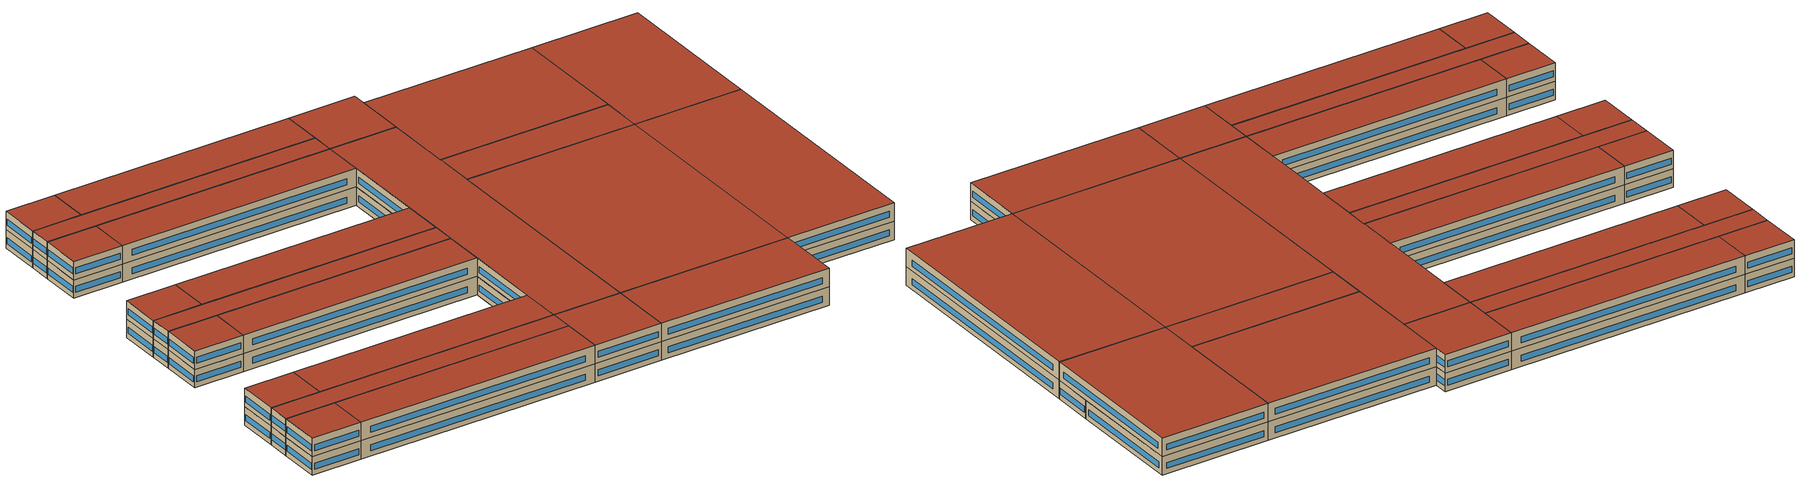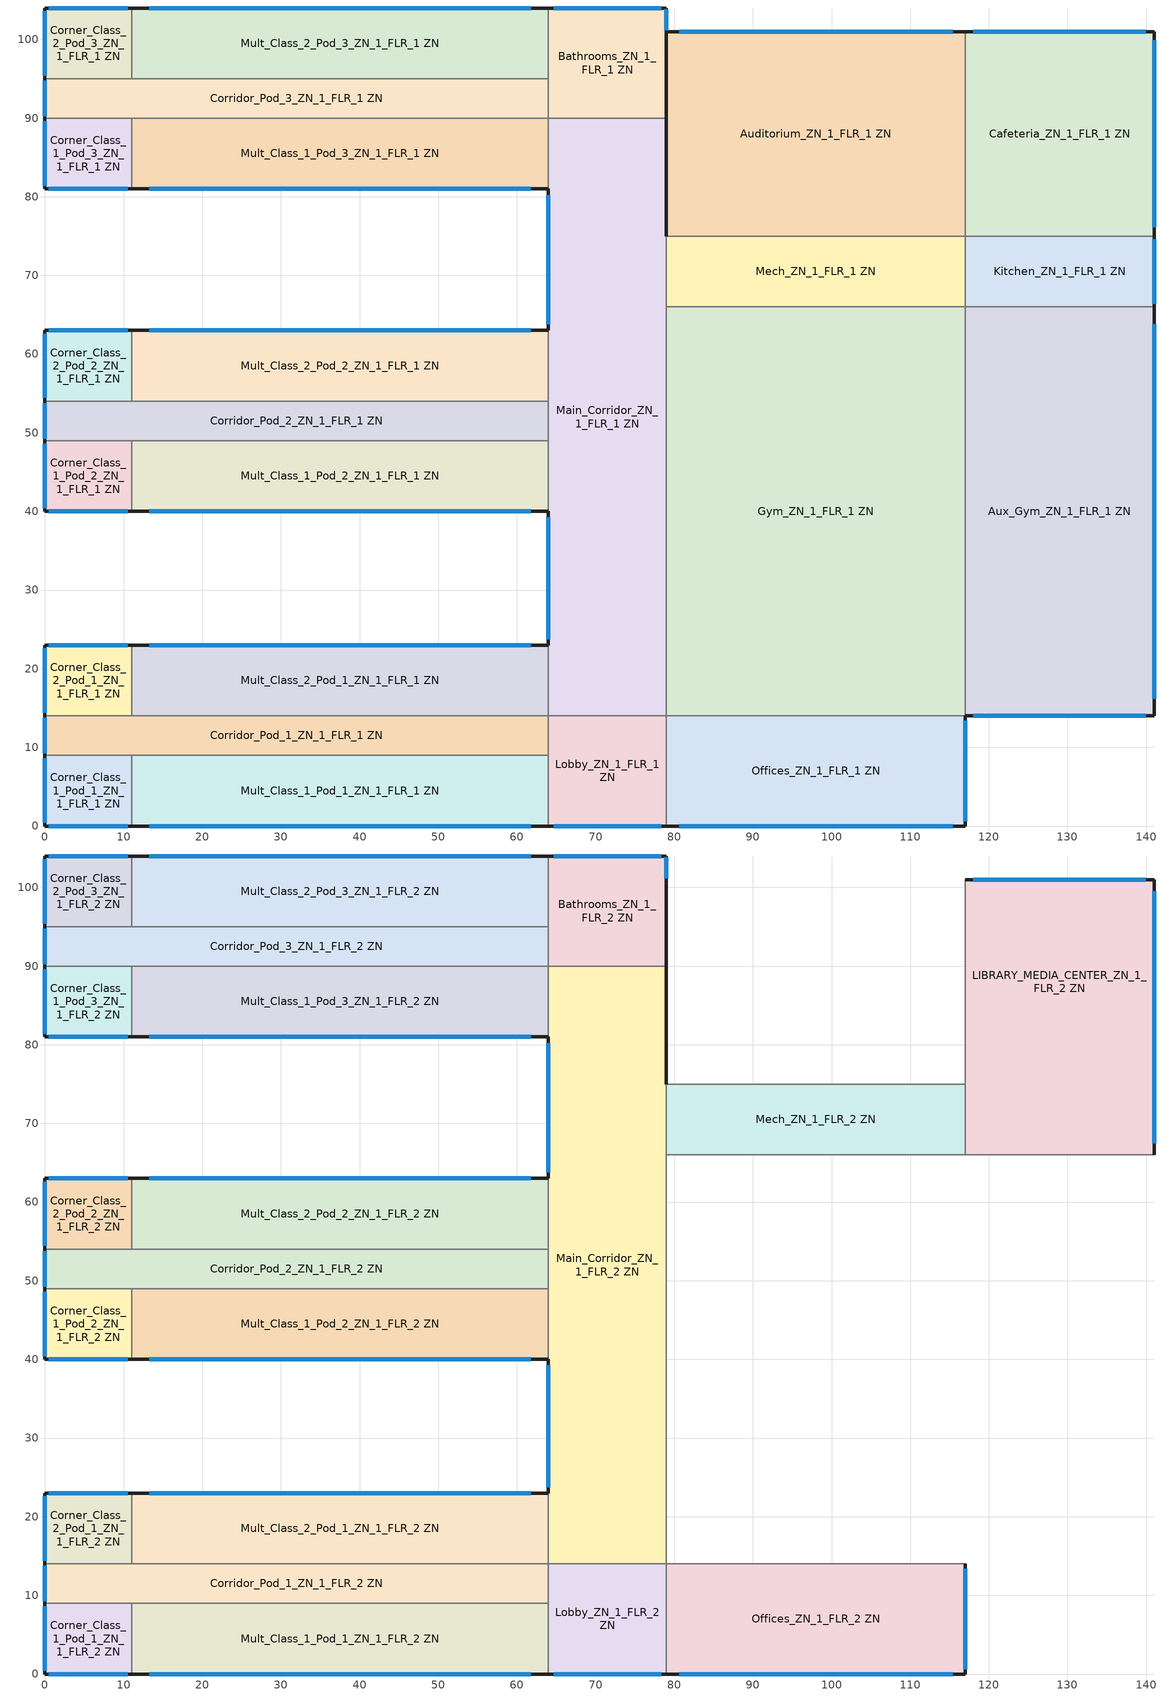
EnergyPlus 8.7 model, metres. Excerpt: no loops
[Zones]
Auditorium_ZN_1_FLR_1 ZN
 floor ground (ext-slab-mass): 117,101 117,75 79,75 79,101 z0
 wall outside (Typical Insulated Steel Framed Exterior Wall adj ext wall insulation adj ext wall insulation): 117,101 79,101 79,75 z0:4; 117,101 79,101 79,75 z4:8
 wall to Mech_ZN_1_FLR_1 ZN (Typical Interior Wall): 79,75 117,75 z0:4
 wall to Cafeteria_ZN_1_FLR_1 ZN (Typical Interior Wall): 117,75 117,101 z0:4
 wall to Mech_ZN_1_FLR_2 ZN (Typical Interior Wall): 79,75 117,75 z4:8
 wall to LIBRARY_MEDIA_CENTER_ZN_1_FLR_2 ZN (Typical Interior Wall): 117,75 117,101 z4:8
 window (Window U-0.58 and Window SHGC 0.550762559): 115.38,101 80.62,101 z1.16:2.45; 115.38,101 80.62,101 z5.16:6.45
 roof outside (Typical IEAD Roof R-13.51 adj roof insulation adj roof insulation): 117,75 117,101 79,101 79,75 z8
Aux_Gym_ZN_1_FLR_1 ZN
 floor ground (ext-slab-mass): 141,66 141,14 117,14 117,66 z0
 wall outside (Typical Insulated Steel Framed Exterior Wall adj ext wall insulation adj ext wall insulation): 117,14 141,14 141,66 z0:4; 117,14 141,14 141,66 z4:8
 wall to Kitchen_ZN_1_FLR_1 ZN (Typical Interior Wall): 141,66 117,66 z0:4
 wall to Gym_ZN_1_FLR_1 ZN (Typical Interior Wall): 117,66 117,14 z0:4; 117,66 117,14 z4:8
 wall to LIBRARY_MEDIA_CENTER_ZN_1_FLR_2 ZN (Typical Interior Wall): 141,66 117,66 z4:8
 window (Window U-0.58 and Window SHGC 0.550762559): 118.04,14 139.96,14 z1.16:2.45; 141,16.2 141,63.8 z1.16:2.44; 118.04,14 139.96,14 z5.16:6.45; 141,16.2 141,63.8 z5.16:6.44
 roof outside (Typical IEAD Roof R-13.51 adj roof insulation adj roof insulation): 141,14 141,66 117,66 117,14 z8
Bathrooms_ZN_1_FLR_1 ZN
 floor ground (ext-slab-mass): 79,104 79,90 64,90 64,104 z0
 wall outside (Typical Insulated Steel Framed Exterior Wall adj ext wall insulation adj ext wall insulation): 79,90 79,101 79,104 64,104 z0:4
 wall to Main_Corridor_ZN_1_FLR_1 ZN (Typical Interior Wall): 64,90 79,90 z0:4
 wall to Mult_Class_2_Pod_3_ZN_1_FLR_1 ZN (Typical Interior Wall): 64,104 64,95 z0:4
 wall to Corridor_Pod_3_ZN_1_FLR_1 ZN (Typical Interior Wall): 64,95 64,90 z0:4
 window (Window U-0.58 and Window SHGC 0.550762559): 79,101.17 79,103.83 z1.16:2.49; 78.33,104 64.67,104 z1.16:2.45
Cafeteria_ZN_1_FLR_1 ZN
 floor ground (ext-slab-mass): 141,101 141,75 117,75 117,101 z0
 wall outside (Typical Insulated Steel Framed Exterior Wall adj ext wall insulation adj ext wall insulation): 141,75 141,101 117,101 z0:4
 wall to Kitchen_ZN_1_FLR_1 ZN (Typical Interior Wall): 117,75 141,75 z0:4
 window (Window U-0.58 and Window SHGC 0.550762559): 141,76.12 141,99.88 / 139.96,101 118.04,101 z1.16:2.45
Corner_Class_1_Pod_1_ZN_1_FLR_1 ZN
 floor ground (ext-slab-mass): 11,9 11,0 0,0 0,9 z0
 wall outside (Typical Insulated Steel Framed Exterior Wall adj ext wall insulation adj ext wall insulation): 0,9 0,0 11,0 z0:4
 wall to Mult_Class_1_Pod_1_ZN_1_FLR_1 ZN (Typical Interior Wall): 11,0 11,9 z0:4
 wall to Corridor_Pod_1_ZN_1_FLR_1 ZN (Typical Interior Wall): 11,9 0,9 z0:4
 window (Window U-0.58 and Window SHGC 0.550762559): 0.5,0 10.5,0 z1.16:2.45; 0,8.58 0,0.42 z1.16:2.46
Corner_Class_1_Pod_2_ZN_1_FLR_1 ZN
 floor ground (ext-slab-mass): 11,49 11,40 0,40 0,49 z0
 wall outside (Typical Insulated Steel Framed Exterior Wall adj ext wall insulation adj ext wall insulation): 0,49 0,40 11,40 z0:4
 wall to Mult_Class_1_Pod_2_ZN_1_FLR_1 ZN (Typical Interior Wall): 11,40 11,49 z0:4
 wall to Corridor_Pod_2_ZN_1_FLR_1 ZN (Typical Interior Wall): 11,49 0,49 z0:4
 window (Window U-0.58 and Window SHGC 0.550762559): 0.5,40 10.5,40 z1.16:2.45; 0,48.58 0,40.42 z1.16:2.46
Corner_Class_1_Pod_3_ZN_1_FLR_1 ZN
 floor ground (ext-slab-mass): 11,90 11,81 0,81 0,90 z0
 wall outside (Typical Insulated Steel Framed Exterior Wall adj ext wall insulation adj ext wall insulation): 0,90 0,81 11,81 z0:4
 wall to Mult_Class_1_Pod_3_ZN_1_FLR_1 ZN (Typical Interior Wall): 11,81 11,90 z0:4
 wall to Corridor_Pod_3_ZN_1_FLR_1 ZN (Typical Interior Wall): 11,90 0,90 z0:4
 window (Window U-0.58 and Window SHGC 0.550762559): 0.5,81 10.5,81 z1.16:2.45; 0,89.58 0,81.42 z1.16:2.46
Corner_Class_2_Pod_1_ZN_1_FLR_1 ZN
 floor ground (ext-slab-mass): 11,23 11,14 0,14 0,23 z0
 wall outside (Typical Insulated Steel Framed Exterior Wall adj ext wall insulation adj ext wall insulation): 11,23 0,23 0,14 z0:4
 wall to Corridor_Pod_1_ZN_1_FLR_1 ZN (Typical Interior Wall): 0,14 11,14 z0:4
 wall to Mult_Class_2_Pod_1_ZN_1_FLR_1 ZN (Typical Interior Wall): 11,14 11,23 z0:4
 window (Window U-0.58 and Window SHGC 0.550762559): 10.5,23 0.5,23 z1.16:2.45; 0,22.58 0,14.42 z1.16:2.46
Corner_Class_2_Pod_2_ZN_1_FLR_1 ZN
 floor ground (ext-slab-mass): 11,63 11,54 0,54 0,63 z0
 wall outside (Typical Insulated Steel Framed Exterior Wall adj ext wall insulation adj ext wall insulation): 11,63 0,63 0,54 z0:4
 wall to Corridor_Pod_2_ZN_1_FLR_1 ZN (Typical Interior Wall): 0,54 11,54 z0:4
 wall to Mult_Class_2_Pod_2_ZN_1_FLR_1 ZN (Typical Interior Wall): 11,54 11,63 z0:4
 window (Window U-0.58 and Window SHGC 0.550762559): 10.5,63 0.5,63 z1.16:2.45; 0,62.58 0,54.42 z1.16:2.46
Corner_Class_2_Pod_3_ZN_1_FLR_1 ZN
 floor ground (ext-slab-mass): 11,104 11,95 0,95 0,104 z0
 wall outside (Typical Insulated Steel Framed Exterior Wall adj ext wall insulation adj ext wall insulation): 11,104 0,104 0,95 z0:4
 wall to Corridor_Pod_3_ZN_1_FLR_1 ZN (Typical Interior Wall): 0,95 11,95 z0:4
 wall to Mult_Class_2_Pod_3_ZN_1_FLR_1 ZN (Typical Interior Wall): 11,95 11,104 z0:4
 window (Window U-0.58 and Window SHGC 0.550762559): 10.5,104 0.5,104 z1.16:2.45; 0,103.58 0,95.42 z1.16:2.46
Corridor_Pod_1_ZN_1_FLR_1 ZN
 floor ground (ext-slab-mass): 64,14 64,9 0,9 0,14 z0
 wall outside (Typical Insulated Steel Framed Exterior Wall adj ext wall insulation adj ext wall insulation): 0,14 0,9 z0:4
 wall to Mult_Class_1_Pod_1_ZN_1_FLR_1 ZN (Typical Interior Wall): 11,9 64,9 z0:4
 wall to Lobby_ZN_1_FLR_1 ZN (Typical Interior Wall): 64,9 64,14 z0:4
 wall to Mult_Class_2_Pod_1_ZN_1_FLR_1 ZN (Typical Interior Wall): 64,14 11,14 z0:4
 window (Window U-0.58 and Window SHGC 0.550762559): 0,13.75 0,9.25 z1.16:2.47
Corridor_Pod_2_ZN_1_FLR_1 ZN
 floor ground (ext-slab-mass): 64,54 64,49 0,49 0,54 z0
 wall outside (Typical Insulated Steel Framed Exterior Wall adj ext wall insulation adj ext wall insulation): 0,54 0,49 z0:4
 wall to Mult_Class_1_Pod_2_ZN_1_FLR_1 ZN (Typical Interior Wall): 11,49 64,49 z0:4
 wall to Main_Corridor_ZN_1_FLR_1 ZN (Typical Interior Wall): 64,49 64,54 z0:4
 wall to Mult_Class_2_Pod_2_ZN_1_FLR_1 ZN (Typical Interior Wall): 64,54 11,54 z0:4
 window (Window U-0.58 and Window SHGC 0.550762559): 0,53.75 0,49.25 z1.16:2.47
Corridor_Pod_3_ZN_1_FLR_1 ZN
 floor ground (ext-slab-mass): 64,95 64,90 0,90 0,95 z0
 wall outside (Typical Insulated Steel Framed Exterior Wall adj ext wall insulation adj ext wall insulation): 0,95 0,90 z0:4
 wall to Mult_Class_1_Pod_3_ZN_1_FLR_1 ZN (Typical Interior Wall): 11,90 64,90 z0:4
 wall to Mult_Class_2_Pod_3_ZN_1_FLR_1 ZN (Typical Interior Wall): 64,95 11,95 z0:4
 window (Window U-0.58 and Window SHGC 0.550762559): 0,94.75 0,90.25 z1.16:2.47
Gym_ZN_1_FLR_1 ZN
 floor ground (ext-slab-mass): 117,66 117,14 79,14 79,66 z0
 wall to Offices_ZN_1_FLR_1 ZN (Typical Interior Wall): 79,14 117,14 z0:4
 wall to Mech_ZN_1_FLR_1 ZN (Typical Interior Wall): 117,66 79,66 z0:4
 wall to Main_Corridor_ZN_1_FLR_1 ZN (Typical Interior Wall): 79,66 79,14 z0:4
 wall to Offices_ZN_1_FLR_2 ZN (Typical Interior Wall): 79,14 117,14 z4:8
 wall to Mech_ZN_1_FLR_2 ZN (Typical Interior Wall): 117,66 79,66 z4:8
 wall to Main_Corridor_ZN_1_FLR_2 ZN (Typical Interior Wall): 79,66 79,14 z4:8
 roof outside (Typical IEAD Roof R-13.51 adj roof insulation adj roof insulation): 117,14 117,66 79,66 79,14 z8
Kitchen_ZN_1_FLR_1 ZN
 floor ground (ext-slab-mass): 141,75 141,66 117,66 117,75 z0
 wall outside (Typical Insulated Steel Framed Exterior Wall adj ext wall insulation adj ext wall insulation): 141,66 141,75 z0:4
 wall to Mech_ZN_1_FLR_1 ZN (Typical Interior Wall): 117,75 117,66 z0:4
 window (Window U-0.58 and Window SHGC 0.550762559): 141,66.42 141,74.58 z1.16:2.46
Lobby_ZN_1_FLR_1 ZN
 floor ground (ext-slab-mass): 79,14 79,0 64,0 64,14 z0
 wall outside (Typical Insulated Steel Framed Exterior Wall adj ext wall insulation adj ext wall insulation): 64,0 79,0 z0:4
 wall to Offices_ZN_1_FLR_1 ZN (Typical Interior Wall): 79,0 79,14 z0:4
 wall to Main_Corridor_ZN_1_FLR_1 ZN (Typical Interior Wall): 79,14 64,14 z0:4
 wall to Mult_Class_1_Pod_1_ZN_1_FLR_1 ZN (Typical Interior Wall): 64,9 64,0 z0:4
 window (Window U-0.58 and Window SHGC 0.550762559): 64.67,0 78.33,0 z1.16:2.45
Main_Corridor_ZN_1_FLR_1 ZN
 floor ground (ext-slab-mass): 79,90 79,14 64,14 64,90 z0
 wall outside (Typical Insulated Steel Framed Exterior Wall adj ext wall insulation adj ext wall insulation): 64,40 64,23 / 79,75 79,90 / 64,81 64,63 z0:4
 wall to Mult_Class_1_Pod_2_ZN_1_FLR_1 ZN (Typical Interior Wall): 64,49 64,40 z0:4
 wall to Mult_Class_2_Pod_1_ZN_1_FLR_1 ZN (Typical Interior Wall): 64,23 64,14 z0:4
 wall to Mech_ZN_1_FLR_1 ZN (Typical Interior Wall): 79,66 79,75 z0:4
 wall to Mult_Class_1_Pod_3_ZN_1_FLR_1 ZN (Typical Interior Wall): 64,90 64,81 z0:4
 wall to Mult_Class_2_Pod_2_ZN_1_FLR_1 ZN (Typical Interior Wall): 64,63 64,54 z0:4
 window (Window U-0.58 and Window SHGC 0.550762559): 64,39.25 64,23.75 / 64,80.21 64,63.79 z1.16:2.45
Mech_ZN_1_FLR_1 ZN
 floor ground (ext-slab-mass): 117,75 117,66 79,66 79,75 z0
Mult_Class_1_Pod_1_ZN_1_FLR_1 ZN
 floor ground (ext-slab-mass): 64,9 64,0 11,0 11,9 z0
 wall outside (Typical Insulated Steel Framed Exterior Wall adj ext wall insulation adj ext wall insulation): 11,0 64,0 z0:4
 window (Window U-0.58 and Window SHGC 0.550762559): 13.24,0 61.76,0 z1.16:2.44
Mult_Class_1_Pod_2_ZN_1_FLR_1 ZN
 floor ground (ext-slab-mass): 64,49 64,40 11,40 11,49 z0
 wall outside (Typical Insulated Steel Framed Exterior Wall adj ext wall insulation adj ext wall insulation): 11,40 64,40 z0:4
 window (Window U-0.58 and Window SHGC 0.550762559): 13.24,40 61.76,40 z1.16:2.44
Mult_Class_1_Pod_3_ZN_1_FLR_1 ZN
 floor ground (ext-slab-mass): 64,90 64,81 11,81 11,90 z0
 wall outside (Typical Insulated Steel Framed Exterior Wall adj ext wall insulation adj ext wall insulation): 11,81 64,81 z0:4
 window (Window U-0.58 and Window SHGC 0.550762559): 13.24,81 61.76,81 z1.16:2.44
Mult_Class_2_Pod_1_ZN_1_FLR_1 ZN
 floor ground (ext-slab-mass): 64,23 64,14 11,14 11,23 z0
 wall outside (Typical Insulated Steel Framed Exterior Wall adj ext wall insulation adj ext wall insulation): 64,23 11,23 z0:4
 window (Window U-0.58 and Window SHGC 0.550762559): 61.76,23 13.24,23 z1.16:2.44
Mult_Class_2_Pod_2_ZN_1_FLR_1 ZN
 floor ground (ext-slab-mass): 64,63 64,54 11,54 11,63 z0
 wall outside (Typical Insulated Steel Framed Exterior Wall adj ext wall insulation adj ext wall insulation): 64,63 11,63 z0:4
 window (Window U-0.58 and Window SHGC 0.550762559): 61.76,63 13.24,63 z1.16:2.44
Mult_Class_2_Pod_3_ZN_1_FLR_1 ZN
 floor ground (ext-slab-mass): 64,104 64,95 11,95 11,104 z0
 wall outside (Typical Insulated Steel Framed Exterior Wall adj ext wall insulation adj ext wall insulation): 64,104 11,104 z0:4
 window (Window U-0.58 and Window SHGC 0.550762559): 61.76,104 13.24,104 z1.16:2.44
Offices_ZN_1_FLR_1 ZN
 floor ground (ext-slab-mass): 117,14 117,0 79,0 79,14 z0
 wall outside (Typical Insulated Steel Framed Exterior Wall adj ext wall insulation adj ext wall insulation): 79,0 117,0 117,14 z0:4
 window (Window U-0.58 and Window SHGC 0.550762559): 80.62,0 115.38,0 / 117,0.62 117,13.38 z1.16:2.45
Bathrooms_ZN_1_FLR_2 ZN
 floor to Bathrooms_ZN_1_FLR_1 ZN (Typical Interior Floor): 79,104 79,90 64,90 64,104 z4
 wall outside (Typical Insulated Steel Framed Exterior Wall adj ext wall insulation adj ext wall insulation): 79,90 79,101 79,104 64,104 z4:8
 wall to Main_Corridor_ZN_1_FLR_2 ZN (Typical Interior Wall): 64,90 79,90 z4:8
 wall to Mult_Class_2_Pod_3_ZN_1_FLR_2 ZN (Typical Interior Wall): 64,104 64,95 z4:8
 wall to Corridor_Pod_3_ZN_1_FLR_2 ZN (Typical Interior Wall): 64,95 64,90 z4:8
 window (Window U-0.58 and Window SHGC 0.550762559): 79,101.17 79,103.83 z5.16:6.49; 78.33,104 64.67,104 z5.16:6.45
 roof outside (Typical IEAD Roof R-13.51 adj roof insulation adj roof insulation): 79,90 79,104 64,104 64,90 z8
Corner_Class_1_Pod_1_ZN_1_FLR_2 ZN
 floor to Corner_Class_1_Pod_1_ZN_1_FLR_1 ZN (Typical Interior Floor): 11,9 11,0 0,0 0,9 z4
 wall outside (Typical Insulated Steel Framed Exterior Wall adj ext wall insulation adj ext wall insulation): 0,9 0,0 11,0 z4:8
 wall to Mult_Class_1_Pod_1_ZN_1_FLR_2 ZN (Typical Interior Wall): 11,0 11,9 z4:8
 wall to Corridor_Pod_1_ZN_1_FLR_2 ZN (Typical Interior Wall): 11,9 0,9 z4:8
 window (Window U-0.58 and Window SHGC 0.550762559): 0.5,0 10.5,0 z5.16:6.45; 0,8.58 0,0.42 z5.16:6.46
 roof outside (Typical IEAD Roof R-13.51 adj roof insulation adj roof insulation): 11,0 11,9 0,9 0,0 z8
Corner_Class_1_Pod_2_ZN_1_FLR_2 ZN
 floor to Corner_Class_1_Pod_2_ZN_1_FLR_1 ZN (Typical Interior Floor): 11,49 11,40 0,40 0,49 z4
 wall outside (Typical Insulated Steel Framed Exterior Wall adj ext wall insulation adj ext wall insulation): 0,49 0,40 11,40 z4:8
 wall to Mult_Class_1_Pod_2_ZN_1_FLR_2 ZN (Typical Interior Wall): 11,40 11,49 z4:8
 wall to Corridor_Pod_2_ZN_1_FLR_2 ZN (Typical Interior Wall): 11,49 0,49 z4:8
 window (Window U-0.58 and Window SHGC 0.550762559): 0.5,40 10.5,40 z5.16:6.45; 0,48.58 0,40.42 z5.16:6.46
 roof outside (Typical IEAD Roof R-13.51 adj roof insulation adj roof insulation): 11,40 11,49 0,49 0,40 z8
Corner_Class_1_Pod_3_ZN_1_FLR_2 ZN
 floor to Corner_Class_1_Pod_3_ZN_1_FLR_1 ZN (Typical Interior Floor): 11,90 11,81 0,81 0,90 z4
 wall outside (Typical Insulated Steel Framed Exterior Wall adj ext wall insulation adj ext wall insulation): 0,90 0,81 11,81 z4:8
 wall to Mult_Class_1_Pod_3_ZN_1_FLR_2 ZN (Typical Interior Wall): 11,81 11,90 z4:8
 wall to Corridor_Pod_3_ZN_1_FLR_2 ZN (Typical Interior Wall): 11,90 0,90 z4:8
 window (Window U-0.58 and Window SHGC 0.550762559): 0.5,81 10.5,81 z5.16:6.45; 0,89.58 0,81.42 z5.16:6.46
 roof outside (Typical IEAD Roof R-13.51 adj roof insulation adj roof insulation): 11,81 11,90 0,90 0,81 z8
Corner_Class_2_Pod_1_ZN_1_FLR_2 ZN
 floor to Corner_Class_2_Pod_1_ZN_1_FLR_1 ZN (Typical Interior Floor): 11,23 11,14 0,14 0,23 z4
 wall outside (Typical Insulated Steel Framed Exterior Wall adj ext wall insulation adj ext wall insulation): 11,23 0,23 0,14 z4:8
 wall to Corridor_Pod_1_ZN_1_FLR_2 ZN (Typical Interior Wall): 0,14 11,14 z4:8
 wall to Mult_Class_2_Pod_1_ZN_1_FLR_2 ZN (Typical Interior Wall): 11,14 11,23 z4:8
 window (Window U-0.58 and Window SHGC 0.550762559): 10.5,23 0.5,23 z5.16:6.45; 0,22.58 0,14.42 z5.16:6.46
 roof outside (Typical IEAD Roof R-13.51 adj roof insulation adj roof insulation): 11,14 11,23 0,23 0,14 z8
Corner_Class_2_Pod_2_ZN_1_FLR_2 ZN
 floor to Corner_Class_2_Pod_2_ZN_1_FLR_1 ZN (Typical Interior Floor): 11,63 11,54 0,54 0,63 z4
 wall outside (Typical Insulated Steel Framed Exterior Wall adj ext wall insulation adj ext wall insulation): 11,63 0,63 0,54 z4:8
 wall to Corridor_Pod_2_ZN_1_FLR_2 ZN (Typical Interior Wall): 0,54 11,54 z4:8
 wall to Mult_Class_2_Pod_2_ZN_1_FLR_2 ZN (Typical Interior Wall): 11,54 11,63 z4:8
 window (Window U-0.58 and Window SHGC 0.550762559): 10.5,63 0.5,63 z5.16:6.45; 0,62.58 0,54.42 z5.16:6.46
 roof outside (Typical IEAD Roof R-13.51 adj roof insulation adj roof insulation): 11,54 11,63 0,63 0,54 z8
Corner_Class_2_Pod_3_ZN_1_FLR_2 ZN
 floor to Corner_Class_2_Pod_3_ZN_1_FLR_1 ZN (Typical Interior Floor): 11,104 11,95 0,95 0,104 z4
 wall outside (Typical Insulated Steel Framed Exterior Wall adj ext wall insulation adj ext wall insulation): 11,104 0,104 0,95 z4:8
 wall to Corridor_Pod_3_ZN_1_FLR_2 ZN (Typical Interior Wall): 0,95 11,95 z4:8
 wall to Mult_Class_2_Pod_3_ZN_1_FLR_2 ZN (Typical Interior Wall): 11,95 11,104 z4:8
 window (Window U-0.58 and Window SHGC 0.550762559): 10.5,104 0.5,104 z5.16:6.45; 0,103.58 0,95.42 z5.16:6.46
 roof outside (Typical IEAD Roof R-13.51 adj roof insulation adj roof insulation): 11,95 11,104 0,104 0,95 z8
Corridor_Pod_1_ZN_1_FLR_2 ZN
 floor to Corridor_Pod_1_ZN_1_FLR_1 ZN (Typical Interior Floor): 64,14 64,9 0,9 0,14 z4
 wall outside (Typical Insulated Steel Framed Exterior Wall adj ext wall insulation adj ext wall insulation): 0,14 0,9 z4:8
 wall to Mult_Class_1_Pod_1_ZN_1_FLR_2 ZN (Typical Interior Wall): 11,9 64,9 z4:8
 wall to Lobby_ZN_1_FLR_2 ZN (Typical Interior Wall): 64,9 64,14 z4:8
 wall to Mult_Class_2_Pod_1_ZN_1_FLR_2 ZN (Typical Interior Wall): 64,14 11,14 z4:8
 window (Window U-0.58 and Window SHGC 0.550762559): 0,13.75 0,9.25 z5.16:6.47
 roof outside (Typical IEAD Roof R-13.51 adj roof insulation adj roof insulation): 64,9 64,14 0,14 0,9 z8
Corridor_Pod_2_ZN_1_FLR_2 ZN
 floor to Corridor_Pod_2_ZN_1_FLR_1 ZN (Typical Interior Floor): 64,54 64,49 0,49 0,54 z4
 wall outside (Typical Insulated Steel Framed Exterior Wall adj ext wall insulation adj ext wall insulation): 0,54 0,49 z4:8
 wall to Mult_Class_1_Pod_2_ZN_1_FLR_2 ZN (Typical Interior Wall): 11,49 64,49 z4:8
 wall to Main_Corridor_ZN_1_FLR_2 ZN (Typical Interior Wall): 64,49 64,54 z4:8
 wall to Mult_Class_2_Pod_2_ZN_1_FLR_2 ZN (Typical Interior Wall): 64,54 11,54 z4:8
 window (Window U-0.58 and Window SHGC 0.550762559): 0,53.75 0,49.25 z5.16:6.47
 roof outside (Typical IEAD Roof R-13.51 adj roof insulation adj roof insulation): 64,49 64,54 0,54 0,49 z8
Corridor_Pod_3_ZN_1_FLR_2 ZN
 floor to Corridor_Pod_3_ZN_1_FLR_1 ZN (Typical Interior Floor): 64,95 64,90 0,90 0,95 z4
 wall outside (Typical Insulated Steel Framed Exterior Wall adj ext wall insulation adj ext wall insulation): 0,95 0,90 z4:8
 wall to Mult_Class_1_Pod_3_ZN_1_FLR_2 ZN (Typical Interior Wall): 11,90 64,90 z4:8
 wall to Mult_Class_2_Pod_3_ZN_1_FLR_2 ZN (Typical Interior Wall): 64,95 11,95 z4:8
 window (Window U-0.58 and Window SHGC 0.550762559): 0,94.75 0,90.25 z5.16:6.47
 roof outside (Typical IEAD Roof R-13.51 adj roof insulation adj roof insulation): 64,90 64,95 0,95 0,90 z8
LIBRARY_MEDIA_CENTER_ZN_1_FLR_2 ZN
 floor to Kitchen_ZN_1_FLR_1 ZN (Typical Interior Floor): 141,75 141,66 117,66 117,75 z4
 floor to Cafeteria_ZN_1_FLR_1 ZN (Typical Interior Floor): 141,101 141,75 117,75 117,101 z4
 wall outside (Typical Insulated Steel Framed Exterior Wall adj ext wall insulation adj ext wall insulation): 141,66 141,101 117,101 z4:8
 wall to Mech_ZN_1_FLR_2 ZN (Typical Interior Wall): 117,75 117,66 z4:8
 window (Window U-0.58 and Window SHGC 0.550762559): 141,67.49 141,99.51 z5.16:6.46; 139.96,101 118.04,101 z5.16:6.45
 roof outside (Typical IEAD Roof R-13.51 adj roof insulation adj roof insulation): 141,66 141,101 117,101 117,66 z8
Lobby_ZN_1_FLR_2 ZN
 floor to Lobby_ZN_1_FLR_1 ZN (Typical Interior Floor): 79,14 79,0 64,0 64,14 z4
 wall outside (Typical Insulated Steel Framed Exterior Wall adj ext wall insulation adj ext wall insulation): 64,0 79,0 z4:8
 wall to Offices_ZN_1_FLR_2 ZN (Typical Interior Wall): 79,0 79,14 z4:8
 wall to Main_Corridor_ZN_1_FLR_2 ZN (Typical Interior Wall): 79,14 64,14 z4:8
 wall to Mult_Class_1_Pod_1_ZN_1_FLR_2 ZN (Typical Interior Wall): 64,9 64,0 z4:8
 window (Window U-0.58 and Window SHGC 0.550762559): 64.67,0 78.33,0 z5.16:6.45
 roof outside (Typical IEAD Roof R-13.51 adj roof insulation adj roof insulation): 79,0 79,14 64,14 64,0 z8
Main_Corridor_ZN_1_FLR_2 ZN
 floor to Main_Corridor_ZN_1_FLR_1 ZN (Typical Interior Floor): 79,90 79,14 64,14 64,90 z4
 wall outside (Typical Insulated Steel Framed Exterior Wall adj ext wall insulation adj ext wall insulation): 64,40 64,23 / 79,75 79,90 / 64,81 64,63 z4:8
 wall to Mult_Class_1_Pod_2_ZN_1_FLR_2 ZN (Typical Interior Wall): 64,49 64,40 z4:8
 wall to Mult_Class_2_Pod_1_ZN_1_FLR_2 ZN (Typical Interior Wall): 64,23 64,14 z4:8
 wall to Mech_ZN_1_FLR_2 ZN (Typical Interior Wall): 79,66 79,75 z4:8
 wall to Mult_Class_1_Pod_3_ZN_1_FLR_2 ZN (Typical Interior Wall): 64,90 64,81 z4:8
 wall to Mult_Class_2_Pod_2_ZN_1_FLR_2 ZN (Typical Interior Wall): 64,63 64,54 z4:8
 window (Window U-0.58 and Window SHGC 0.550762559): 64,39.25 64,23.75 / 64,80.21 64,63.79 z5.16:6.45
 roof outside (Typical IEAD Roof R-13.51 adj roof insulation adj roof insulation): 79,14 79,90 64,90 64,14 z8
Mech_ZN_1_FLR_2 ZN
 floor to Mech_ZN_1_FLR_1 ZN (Typical Interior Floor): 117,75 117,66 79,66 79,75 z4
 roof outside (Typical IEAD Roof R-13.51 adj roof insulation adj roof insulation): 117,66 117,75 79,75 79,66 z8
Mult_Class_1_Pod_1_ZN_1_FLR_2 ZN
 floor to Mult_Class_1_Pod_1_ZN_1_FLR_1 ZN (Typical Interior Floor): 64,9 64,0 11,0 11,9 z4
 wall outside (Typical Insulated Steel Framed Exterior Wall adj ext wall insulation adj ext wall insulation): 11,0 64,0 z4:8
 window (Window U-0.58 and Window SHGC 0.550762559): 13.24,0 61.76,0 z5.16:6.44
 roof outside (Typical IEAD Roof R-13.51 adj roof insulation adj roof insulation): 64,0 64,9 11,9 11,0 z8
Mult_Class_1_Pod_2_ZN_1_FLR_2 ZN
 floor to Mult_Class_1_Pod_2_ZN_1_FLR_1 ZN (Typical Interior Floor): 64,49 64,40 11,40 11,49 z4
 wall outside (Typical Insulated Steel Framed Exterior Wall adj ext wall insulation adj ext wall insulation): 11,40 64,40 z4:8
 window (Window U-0.58 and Window SHGC 0.550762559): 13.24,40 61.76,40 z5.16:6.44
 roof outside (Typical IEAD Roof R-13.51 adj roof insulation adj roof insulation): 64,40 64,49 11,49 11,40 z8
Mult_Class_1_Pod_3_ZN_1_FLR_2 ZN
 floor to Mult_Class_1_Pod_3_ZN_1_FLR_1 ZN (Typical Interior Floor): 64,90 64,81 11,81 11,90 z4
 wall outside (Typical Insulated Steel Framed Exterior Wall adj ext wall insulation adj ext wall insulation): 11,81 64,81 z4:8
 window (Window U-0.58 and Window SHGC 0.550762559): 13.24,81 61.76,81 z5.16:6.44
 roof outside (Typical IEAD Roof R-13.51 adj roof insulation adj roof insulation): 64,81 64,90 11,90 11,81 z8
Mult_Class_2_Pod_1_ZN_1_FLR_2 ZN
 floor to Mult_Class_2_Pod_1_ZN_1_FLR_1 ZN (Typical Interior Floor): 64,23 64,14 11,14 11,23 z4
 wall outside (Typical Insulated Steel Framed Exterior Wall adj ext wall insulation adj ext wall insulation): 64,23 11,23 z4:8
 window (Window U-0.58 and Window SHGC 0.550762559): 61.76,23 13.24,23 z5.16:6.44
 roof outside (Typical IEAD Roof R-13.51 adj roof insulation adj roof insulation): 64,14 64,23 11,23 11,14 z8
Mult_Class_2_Pod_2_ZN_1_FLR_2 ZN
 floor to Mult_Class_2_Pod_2_ZN_1_FLR_1 ZN (Typical Interior Floor): 64,63 64,54 11,54 11,63 z4
 wall outside (Typical Insulated Steel Framed Exterior Wall adj ext wall insulation adj ext wall insulation): 64,63 11,63 z4:8
 window (Window U-0.58 and Window SHGC 0.550762559): 61.76,63 13.24,63 z5.16:6.44
 roof outside (Typical IEAD Roof R-13.51 adj roof insulation adj roof insulation): 64,54 64,63 11,63 11,54 z8
Mult_Class_2_Pod_3_ZN_1_FLR_2 ZN
 floor to Mult_Class_2_Pod_3_ZN_1_FLR_1 ZN (Typical Interior Floor): 64,104 64,95 11,95 11,104 z4
 wall outside (Typical Insulated Steel Framed Exterior Wall adj ext wall insulation adj ext wall insulation): 64,104 11,104 z4:8
 window (Window U-0.58 and Window SHGC 0.550762559): 61.76,104 13.24,104 z5.16:6.44
 roof outside (Typical IEAD Roof R-13.51 adj roof insulation adj roof insulation): 64,95 64,104 11,104 11,95 z8
Offices_ZN_1_FLR_2 ZN
 floor to Offices_ZN_1_FLR_1 ZN (Typical Interior Floor): 117,14 117,0 79,0 79,14 z4
 wall outside (Typical Insulated Steel Framed Exterior Wall adj ext wall insulation adj ext wall insulation): 79,0 117,0 117,14 z4:8
 window (Window U-0.58 and Window SHGC 0.550762559): 80.62,0 115.38,0 / 117,0.62 117,13.38 z5.16:6.45
 roof outside (Typical IEAD Roof R-13.51 adj roof insulation adj roof insulation): 117,0 117,14 79,14 79,0 z8
[Building]
DOE Ref 1980-2004-SecondarySchool-ASHRAE 169-2006-1A created: 2017-12-24 10:12:12 -0700: North Axis {deg}=0; Terrain=City; Loads Convergence Tolerance Value=0.04; Temperature Convergence Tolerance Value {deltaC}=0.2; Solar Distribution=FullInteriorAndExterior; Maximum Number of Warmup Days=25; Minimum Number of Warmup Days=6
[Site:Location]
HELENA REGIONAL AIRPORT: Latitude {deg}=46.6; Longitude {deg}=-111.967; Time Zone {hr}=-7; Elevation {m}=1167
[Site:GroundTemperature:BuildingSurface]
22.509, 22.645, 22.781, 22.956, 23.052, 23.08, 23.116, 23.108, 23.133, 23.139, 23.077, 22.913
[Site:WaterMainsTemperature]
Calculation Method=Correlation; Annual Average Outdoor Air Temperature {C}=24.4917; Maximum Difference In Monthly Average Outdoor Air Temperatures {deltaC}=8.7
[SizingPeriod:DesignDay] Day of Month=21; Dry-Bulb Temperature Range Modifier Type=DefaultMultipliers; Humidity Condition Type=Wetbulb; Barometric Pressure {Pa}=88069; Rain Indicator=No; Snow Indicator=No; Daylight Saving Time Indicator=No
Name | Month | Day Type | Maximum Dry-Bulb Temperature {C} | Daily Dry-Bulb Temperature Range {deltaC} | Wetbulb or DewPoint at Maximum Dry-Bulb {C} | Wind Speed {m/s} | Wind Direction {deg} | Solar Model Indicator | ASHRAE Clear Sky Optical Depth for Beam Irradiance (taub) | ASHRAE Clear Sky Optical Depth for Diffuse Irradiance (taud) | Sky Clearness
Helena Regional Airport Ann Clg .4% Condns DB=>MWB | 7 | SummerDesignDay | 33.7 | 16.1 | 16.4 | 4.9 | 290 | ASHRAETau | 0.38 | 2.232
Helena Regional Airport Ann Htg 99.6% Condns DB | 12 | WinterDesignDay | -26.3 | 0 | -26.3 | 1.6 | 300 | ASHRAEClearSky |  |  | 0
[Material] Thermal Absorptance=0.9
Name | Roughness | Thickness {m} | Conductivity {W/m-K} | Density {kg/m3} | Specific Heat {J/kg-K} | Solar Absorptance | Visible Absorptance
100mm Normalweight concrete floor | MediumSmooth | 0.1016 | 2.31 | 2322 | 832 | 0.7 | 0.7
25mm Stucco | Smooth | 0.0254 | 0.72 | 1856 | 840 | 0.7 | 0.7
5/8 in. Gypsum Board | MediumSmooth | 0.0159 | 0.16 | 800 | 1090 | 0.7 | 0.7
G01 13mm gypsum board | Smooth | 0.0127 | 0.16 | 800 | 1090 | 0.7 | 0.5
HW CONCRETE | Rough | 0.1016 | 1.31125 | 2240 | 837.36 | 0.7 | 0.7
Metal Roof Surface | Smooth | 0.0008 | 45.28 | 7824 | 500 | 0.7 | 0.7
Roof Membrane | VeryRough | 0.0095 | 0.16 | 1121.29 | 1460 | 0.77 | 0.7
Std Wood 6inch | MediumSmooth | 0.15 | 0.12 | 540 | 1210 | 0.7 | 0.7
[Material:NoMass] Thermal Absorptance=0.9; Solar Absorptance=0.7
Name | Roughness | Thermal Resistance {m2-K/W} | Visible Absorptance
CP02 CARPET PAD | VeryRough | 0.21648 | 0.8
Typical Insulation R-12.4_R-value 11.7236349 (ft^2*h*R/Btu)_R-value 6.301484752 (ft^2*h*R/Btu) | Smooth | 1.10976 | 0.7
Typical Insulation R-12.4_R-value 19.30573267 (ft^2*h*R/Btu)_R-value 14.84679694 (ft^2*h*R/Btu) | Smooth | 2.61467 | 0.7
[WindowMaterial:SimpleGlazingSystem]
Simple Glazing Material U-0.58 and SHGC 0.550762559: U-Factor {W/m2-K}=3.29339; Solar Heat Gain Coefficient=0.550763
[Construction]
ext-slab-mass: HW CONCRETE, CP02 CARPET PAD
InteriorFurnishings: Std Wood 6inch
Typical IEAD Roof R-13.51 adj roof insulation adj roof insulation: Roof Membrane, Typical Insulation R-12.4_R-value 19.30573267 (ft^2*h*R/Btu)_R-value 14.84679694 (ft^2*h*R/Btu), Metal Roof Surface
Typical Insulated Steel Framed Exterior Wall adj ext wall insulation adj ext wall insulation: 25mm Stucco, 5/8 in. Gypsum Board, Typical Insulation R-12.4_R-value 11.7236349 (ft^2*h*R/Btu)_R-value 6.301484752 (ft^2*h*R/Btu), 5/8 in. Gypsum Board
Typical Interior Floor: 100mm Normalweight concrete floor, CP02 CARPET PAD
Typical Interior Wall: G01 13mm gypsum board, G01 13mm gypsum board
Window U-0.58 and Window SHGC 0.550762559: Simple Glazing Material U-0.58 and SHGC 0.550762559
[Zone] Part of Total Floor Area=Yes
Auditorium_ZN_1_FLR_1 ZN; Aux_Gym_ZN_1_FLR_1 ZN; Bathrooms_ZN_1_FLR_1 ZN; Bathrooms_ZN_1_FLR_2 ZN; Cafeteria_ZN_1_FLR_1 ZN; Corner_Class_1_Pod_1_ZN_1_FLR_1 ZN; Corner_Class_1_Pod_1_ZN_1_FLR_2 ZN; Corner_Class_1_Pod_2_ZN_1_FLR_1 ZN; Corner_Class_1_Pod_2_ZN_1_FLR_2 ZN; Corner_Class_1_Pod_3_ZN_1_FLR_1 ZN; Corner_Class_1_Pod_3_ZN_1_FLR_2 ZN; Corner_Class_2_Pod_1_ZN_1_FLR_1 ZN; Corner_Class_2_Pod_1_ZN_1_FLR_2 ZN; Corner_Class_2_Pod_2_ZN_1_FLR_1 ZN; Corner_Class_2_Pod_2_ZN_1_FLR_2 ZN; Corner_Class_2_Pod_3_ZN_1_FLR_1 ZN; Corner_Class_2_Pod_3_ZN_1_FLR_2 ZN; Corridor_Pod_1_ZN_1_FLR_1 ZN; Corridor_Pod_1_ZN_1_FLR_2 ZN; Corridor_Pod_2_ZN_1_FLR_1 ZN; Corridor_Pod_2_ZN_1_FLR_2 ZN; Corridor_Pod_3_ZN_1_FLR_1 ZN; Corridor_Pod_3_ZN_1_FLR_2 ZN; Gym_ZN_1_FLR_1 ZN; Kitchen_ZN_1_FLR_1 ZN; LIBRARY_MEDIA_CENTER_ZN_1_FLR_2 ZN; Lobby_ZN_1_FLR_1 ZN; Lobby_ZN_1_FLR_2 ZN; Main_Corridor_ZN_1_FLR_1 ZN; Main_Corridor_ZN_1_FLR_2 ZN; Mech_ZN_1_FLR_1 ZN; Mech_ZN_1_FLR_2 ZN; Mult_Class_1_Pod_1_ZN_1_FLR_1 ZN; Mult_Class_1_Pod_1_ZN_1_FLR_2 ZN; Mult_Class_1_Pod_2_ZN_1_FLR_1 ZN; Mult_Class_1_Pod_2_ZN_1_FLR_2 ZN; Mult_Class_1_Pod_3_ZN_1_FLR_1 ZN; Mult_Class_1_Pod_3_ZN_1_FLR_2 ZN; Mult_Class_2_Pod_1_ZN_1_FLR_1 ZN; Mult_Class_2_Pod_1_ZN_1_FLR_2 ZN; Mult_Class_2_Pod_2_ZN_1_FLR_1 ZN; Mult_Class_2_Pod_2_ZN_1_FLR_2 ZN; Mult_Class_2_Pod_3_ZN_1_FLR_1 ZN; Mult_Class_2_Pod_3_ZN_1_FLR_2 ZN; Offices_ZN_1_FLR_1 ZN; Offices_ZN_1_FLR_2 ZN
[InternalMass] Construction=InteriorFurnishings
Name | Zone | Surface Area {m2}
Auditorium_ZN_1_FLR_1 Mass | Auditorium_ZN_1_FLR_1 ZN | 1976
Aux_Gym_ZN_1_FLR_1 Mass | Aux_Gym_ZN_1_FLR_1 ZN | 2496
Bathrooms_ZN_1_FLR_1 Mass; Bathrooms_ZN_1_FLR_1 Mass 1 | Bathrooms_ZN_1_FLR_1 ZN | 420
Bathrooms_ZN_1_FLR_2 Mass; Bathrooms_ZN_1_FLR_2 Mass 1 | Bathrooms_ZN_1_FLR_2 ZN | 420
Cafeteria_ZN_1_FLR_1 Mass | Cafeteria_ZN_1_FLR_1 ZN | 1248
Corner_Class_1_Pod_1_ZN_1_FLR_1 Mass | Corner_Class_1_Pod_1_ZN_1_FLR_1 ZN | 198
Corner_Class_1_Pod_1_ZN_1_FLR_2 Mass | Corner_Class_1_Pod_1_ZN_1_FLR_2 ZN | 198
Corner_Class_1_Pod_2_ZN_1_FLR_1 Mass | Corner_Class_1_Pod_2_ZN_1_FLR_1 ZN | 198
Corner_Class_1_Pod_2_ZN_1_FLR_2 Mass | Corner_Class_1_Pod_2_ZN_1_FLR_2 ZN | 198
Corner_Class_1_Pod_3_ZN_1_FLR_1 Mass | Corner_Class_1_Pod_3_ZN_1_FLR_1 ZN | 198
Corner_Class_1_Pod_3_ZN_1_FLR_2 Mass | Corner_Class_1_Pod_3_ZN_1_FLR_2 ZN | 198
Corner_Class_2_Pod_1_ZN_1_FLR_1 Mass | Corner_Class_2_Pod_1_ZN_1_FLR_1 ZN | 198
Corner_Class_2_Pod_1_ZN_1_FLR_2 Mass | Corner_Class_2_Pod_1_ZN_1_FLR_2 ZN | 198
Corner_Class_2_Pod_2_ZN_1_FLR_1 Mass | Corner_Class_2_Pod_2_ZN_1_FLR_1 ZN | 198
Corner_Class_2_Pod_2_ZN_1_FLR_2 Mass | Corner_Class_2_Pod_2_ZN_1_FLR_2 ZN | 198
Corner_Class_2_Pod_3_ZN_1_FLR_1 Mass | Corner_Class_2_Pod_3_ZN_1_FLR_1 ZN | 198
Corner_Class_2_Pod_3_ZN_1_FLR_2 Mass | Corner_Class_2_Pod_3_ZN_1_FLR_2 ZN | 198
Corridor_Pod_1_ZN_1_FLR_1 Mass | Corridor_Pod_1_ZN_1_FLR_1 ZN | 640
Corridor_Pod_1_ZN_1_FLR_2 Mass | Corridor_Pod_1_ZN_1_FLR_2 ZN | 640
Corridor_Pod_2_ZN_1_FLR_1 Mass | Corridor_Pod_2_ZN_1_FLR_1 ZN | 640
Corridor_Pod_2_ZN_1_FLR_2 Mass | Corridor_Pod_2_ZN_1_FLR_2 ZN | 640
Corridor_Pod_3_ZN_1_FLR_1 Mass | Corridor_Pod_3_ZN_1_FLR_1 ZN | 640
Corridor_Pod_3_ZN_1_FLR_2 Mass | Corridor_Pod_3_ZN_1_FLR_2 ZN | 640
Gym_ZN_1_FLR_1 Mass | Gym_ZN_1_FLR_1 ZN | 3952
Kitchen_ZN_1_FLR_1 Mass; Kitchen_ZN_1_FLR_1 Mass 1; Kitchen_ZN_1_FLR_1 Mass 2; Kitchen_ZN_1_FLR_1 Mass 3 | Kitchen_ZN_1_FLR_1 ZN | 432
LIBRARY_MEDIA_CENTER_ZN_1_FLR_2 Mass | LIBRARY_MEDIA_CENTER_ZN_1_FLR_2 ZN | 1680
Lobby_ZN_1_FLR_1 Mass | Lobby_ZN_1_FLR_1 ZN | 420
Lobby_ZN_1_FLR_2 Mass | Lobby_ZN_1_FLR_2 ZN | 420
Main_Corridor_ZN_1_FLR_1 Mass | Main_Corridor_ZN_1_FLR_1 ZN | 2280
Main_Corridor_ZN_1_FLR_2 Mass | Main_Corridor_ZN_1_FLR_2 ZN | 2280
Mech_ZN_1_FLR_1 Mass | Mech_ZN_1_FLR_1 ZN | 684
Mech_ZN_1_FLR_2 Mass | Mech_ZN_1_FLR_2 ZN | 684
Mult_Class_1_Pod_1_ZN_1_FLR_1 Mass | Mult_Class_1_Pod_1_ZN_1_FLR_1 ZN | 954
Mult_Class_1_Pod_1_ZN_1_FLR_2 Mass | Mult_Class_1_Pod_1_ZN_1_FLR_2 ZN | 954
Mult_Class_1_Pod_2_ZN_1_FLR_1 Mass | Mult_Class_1_Pod_2_ZN_1_FLR_1 ZN | 954
Mult_Class_1_Pod_2_ZN_1_FLR_2 Mass | Mult_Class_1_Pod_2_ZN_1_FLR_2 ZN | 954
Mult_Class_1_Pod_3_ZN_1_FLR_1 Mass | Mult_Class_1_Pod_3_ZN_1_FLR_1 ZN | 954
Mult_Class_1_Pod_3_ZN_1_FLR_2 Mass | Mult_Class_1_Pod_3_ZN_1_FLR_2 ZN | 954
Mult_Class_2_Pod_1_ZN_1_FLR_1 Mass | Mult_Class_2_Pod_1_ZN_1_FLR_1 ZN | 954
Mult_Class_2_Pod_1_ZN_1_FLR_2 Mass | Mult_Class_2_Pod_1_ZN_1_FLR_2 ZN | 954
Mult_Class_2_Pod_2_ZN_1_FLR_1 Mass | Mult_Class_2_Pod_2_ZN_1_FLR_1 ZN | 954
Mult_Class_2_Pod_2_ZN_1_FLR_2 Mass | Mult_Class_2_Pod_2_ZN_1_FLR_2 ZN | 954
Mult_Class_2_Pod_3_ZN_1_FLR_1 Mass | Mult_Class_2_Pod_3_ZN_1_FLR_1 ZN | 954
Mult_Class_2_Pod_3_ZN_1_FLR_2 Mass | Mult_Class_2_Pod_3_ZN_1_FLR_2 ZN | 954
Offices_ZN_1_FLR_1 Mass | Offices_ZN_1_FLR_1 ZN | 1064
Offices_ZN_1_FLR_2 Mass | Offices_ZN_1_FLR_2 ZN | 1064
[ElectricEquipment]
2 Elevator Lift Motors -2.549417319 percent reduction: Zone or ZoneList=Mech_ZN_1_FLR_1 ZN; Schedule=SecondarySchool BLDG ELEVATORS; Design Level Calculation Method=EquipmentLevel; Design Level {W}=29964.9
[AvailabilityManager:NightCycle] Applicability Schedule=Always On Discrete; Control Type=CycleOnAny; Thermostat Tolerance {deltaC}=1; Cycling Run Time {s}=3600
Name | Fan Schedule
Availability Manager Night Cycle 7; Availability Manager Night Cycle 6; Availability Manager Night Cycle 9; Availability Manager Night Cycle 5; Availability Manager Night Cycle 8 | SecondarySchool PSZ-AC Operation
Availability Manager Night Cycle 4; Availability Manager Night Cycle 1; Availability Manager Night Cycle 2; Availability Manager Night Cycle 3 | SecondarySchool VAV Operation
[AvailabilityManager:Scheduled] Schedule=Always On Discrete
Auditorium_ZN_1_FLR_1 ZN PSZ-AC_3-7 OA Sys Availability Manager; Aux_Gym_ZN_1_FLR_1 ZN PSZ-AC_2-6 OA Sys Availability Manager; Cafeteria_ZN_1_FLR_1 ZN PSZ-AC_5-9 OA Sys Availability Manager; Gym_ZN_1_FLR_1 ZN PSZ-AC_1-5 OA Sys Availability Manager; Kitchen_ZN_1_FLR_1 ZN PSZ-AC_4-8 OA Sys Availability Manager; VAV_OTHER OA Sys Availability Manager; VAV_POD_1 OA Sys Availability Manager; VAV_POD_2 OA Sys Availability Manager; VAV_POD_3 OA Sys Availability Manager
[Exterior:Lights]
NonDimming Exterior Lights Def: Schedule=SecondarySchool Exterior Lights Always On; Design Level {W}=21874; Control Option=AstronomicalClock
[Refrigeration:Compressor] Rated Return Gas Temperature {C}=18.3; Rated Subcooling {deltaC}=0; Mode of Operation=Subcritical
Name | Refrigeration Compressor Power Curve | Refrigeration Compressor Capacity Curve
Refrigeration Compressor 1 | Refrigeration Compressor Power Curve | Refrigeration Compressor Capacity Curve
Refrigeration Compressor 2 | Refrigeration Compressor Power Curve 1 | Refrigeration Compressor Capacity Curve 1
[Schedule:Day:Interval]
Schedule Day 67; SecondarySchool BLDG ELEVATORS Winter Design Day; SecondarySchool BLDG ELEVATORS WntrDsn|Wknd Day; SecondarySchool VAV Operation Sun Day: No, 24:00, 0
SecondarySchool BLDG ELEVATORS Default; SecondarySchool BLDG ELEVATORS Summer Design Day: No, 08:00, 0, 15:00, 0.3, 16:00, 0.15, 24:00, 0
SecondarySchool Exterior Lights Always On Default; SecondarySchool Exterior Lights Always On Summer Design Day; SecondarySchool Exterior Lights Always On Winter Design Day: No, 24:00, 1
SecondarySchool PSZ-AC Operation Default; SecondarySchool PSZ-AC Operation Summer Design Day; SecondarySchool VAV Operation Default; SecondarySchool VAV Operation Summer Design Day: No, 07:00, 0, 22:00, 1, 24:00, 0
SecondarySchool PSZ-AC Operation Sat|Sun Day; SecondarySchool PSZ-AC Operation Winter Design Day; SecondarySchool VAV Operation Sat|WntrDsn Day; SecondarySchool VAV Operation Winter Design Day: No, 08:00, 0, 13:00, 1, 24:00, 0
[Schedule:Week:Daily]
Schedule:Week:Daily {8e4be075-5fdb-4834-a00e-be5ed6f353fb}: SecondarySchool BLDG ELEVATORS WntrDsn|Wknd Day, SecondarySchool BLDG ELEVATORS Default, SecondarySchool BLDG ELEVATORS Default, SecondarySchool BLDG ELEVATORS Default, SecondarySchool BLDG ELEVATORS Default, SecondarySchool BLDG ELEVATORS Default, SecondarySchool BLDG ELEVATORS WntrDsn|Wknd Day, SecondarySchool BLDG ELEVATORS Default, SecondarySchool BLDG ELEVATORS Summer Design Day, SecondarySchool BLDG ELEVATORS Winter Design Day, SecondarySchool BLDG ELEVATORS Default, SecondarySchool BLDG ELEVATORS Default
Schedule:Week:Daily {ef315dfb-834d-4717-ae79-30734de1a7b9}: SecondarySchool Exterior Lights Always On Default, SecondarySchool Exterior Lights Always On Default, SecondarySchool Exterior Lights Always On Default, SecondarySchool Exterior Lights Always On Default, SecondarySchool Exterior Lights Always On Default, SecondarySchool Exterior Lights Always On Default, SecondarySchool Exterior Lights Always On Default, SecondarySchool Exterior Lights Always On Default, SecondarySchool Exterior Lights Always On Summer Design Day, SecondarySchool Exterior Lights Always On Winter Design Day, SecondarySchool Exterior Lights Always On Default, SecondarySchool Exterior Lights Always On Default
Schedule:Week:Daily {ba7b3dfc-7590-494f-8518-19aef58b3ef4}: Schedule Day 67, SecondarySchool PSZ-AC Operation Default, SecondarySchool PSZ-AC Operation Default, SecondarySchool PSZ-AC Operation Default, SecondarySchool PSZ-AC Operation Default, SecondarySchool PSZ-AC Operation Default, SecondarySchool PSZ-AC Operation Sat|Sun Day, SecondarySchool PSZ-AC Operation Default, SecondarySchool PSZ-AC Operation Summer Design Day, SecondarySchool PSZ-AC Operation Winter Design Day, SecondarySchool PSZ-AC Operation Default, SecondarySchool PSZ-AC Operation Default
Schedule:Week:Daily {ec759e56-f7f4-4947-a9eb-ebd56fbd4674}: SecondarySchool VAV Operation Sun Day, SecondarySchool VAV Operation Default, SecondarySchool VAV Operation Default, SecondarySchool VAV Operation Default, SecondarySchool VAV Operation Default, SecondarySchool VAV Operation Default, SecondarySchool VAV Operation Sat|WntrDsn Day, SecondarySchool VAV Operation Default, SecondarySchool VAV Operation Summer Design Day, SecondarySchool VAV Operation Winter Design Day, SecondarySchool VAV Operation Default, SecondarySchool VAV Operation Default
[Schedule:Year]
SecondarySchool BLDG ELEVATORS: Schedule:Week:Daily {8e4be075-5fdb-4834-a00e-be5ed6f353fb}, 1, 1, 12, 31
SecondarySchool Exterior Lights Always On: Schedule:Week:Daily {ef315dfb-834d-4717-ae79-30734de1a7b9}, 1, 1, 12, 31
SecondarySchool PSZ-AC Operation: Schedule:Week:Daily {ba7b3dfc-7590-494f-8518-19aef58b3ef4}, 1, 1, 12, 31
SecondarySchool VAV Operation: Schedule:Week:Daily {ec759e56-f7f4-4947-a9eb-ebd56fbd4674}, 1, 1, 12, 31
[Schedule:Constant]
Always On Discrete: Hourly Value=1
[Curve:Bicubic] Minimum Value of x {BasedOnField A2}=-23.3; Maximum Value of x {BasedOnField A2}=7.2; Minimum Value of y {BasedOnField A3}=10; Maximum Value of y {BasedOnField A3}=60; Input Unit Type for X=Temperature; Input Unit Type for Y=Temperature
Name | Coefficient1 Constant | Coefficient2 x | Coefficient3 x**2 | Coefficient4 y | Coefficient5 y**2 | Coefficient6 x*y | Coefficient7 x**3 | Coefficient8 y**3 | Coefficient9 x**2*y | Coefficient10 x*y**2 | Output Unit Type
Refrigeration Compressor Capacity Curve; Refrigeration Compressor Capacity Curve 1 | 83249.9 | 3147.96 | 44.9276 | -1035.51 | 3.74692 | -37.3907 | 0.179897 | -0.0199971 | -0.481641 | 0.0428673 | Capacity
Refrigeration Compressor Power Curve; Refrigeration Compressor Power Curve 1 | 4451.46 | -166.108 | -5.35664 | 263.553 | -0.958849 | 8.09252 | -0.0239354 | 0.000633306 | 0.0778798 | -0.0167386 | Power
